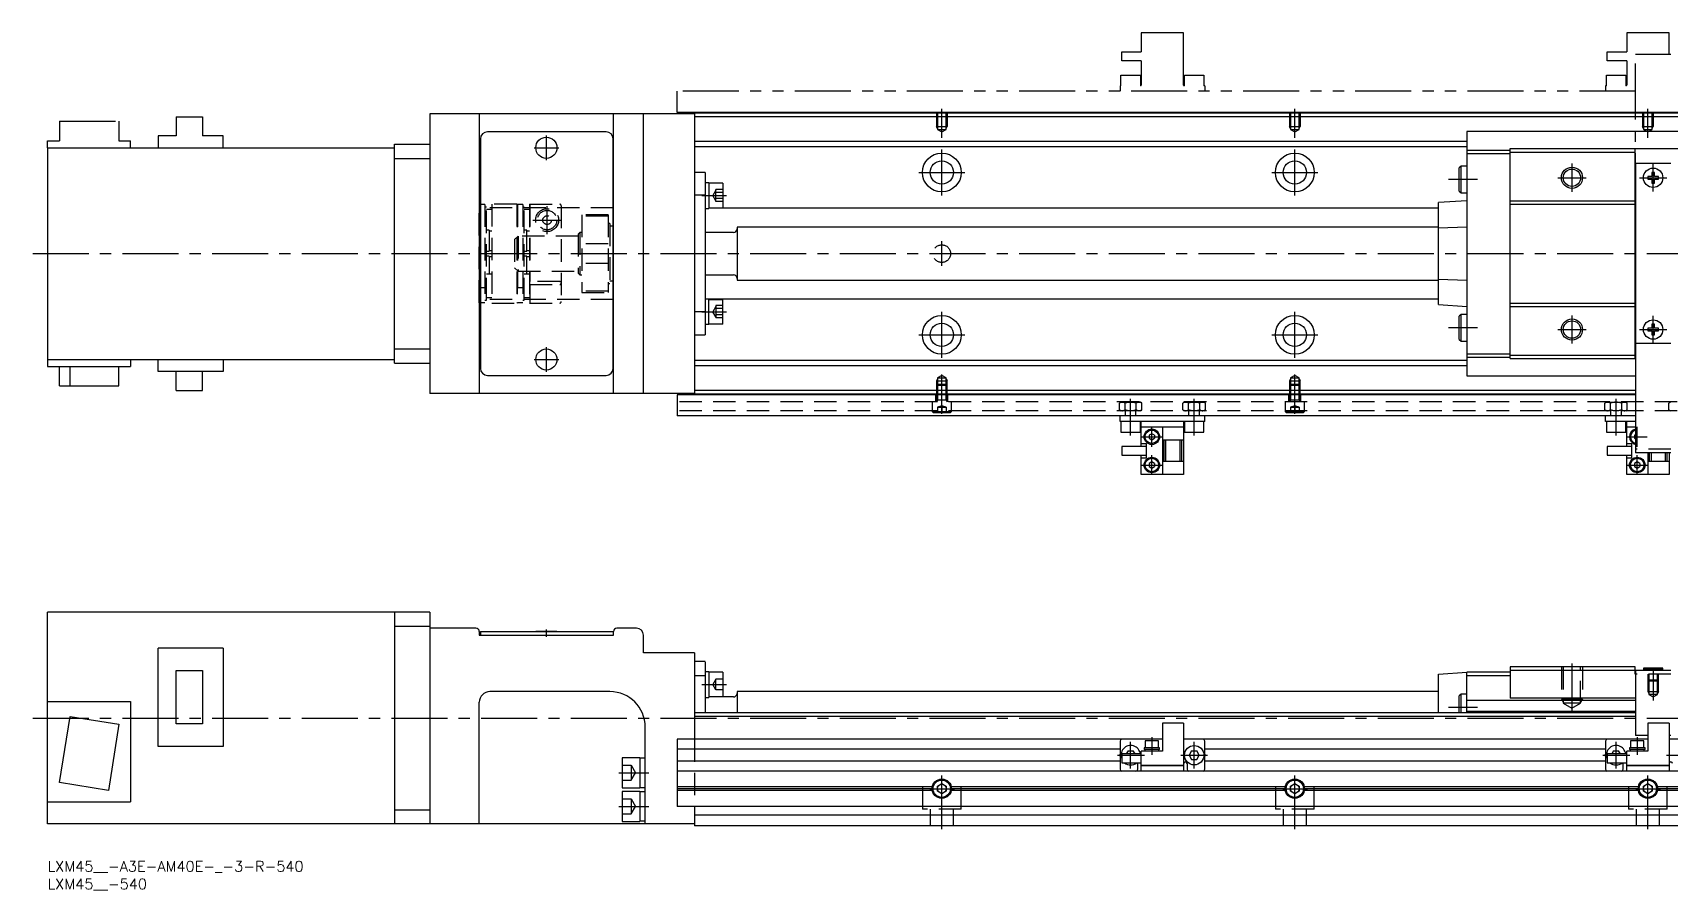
# Model space of a CAD drawing. Extents: x -4 to 849, y -8 to 243.
# Drawn here: x -4.2 to 459.4, y -8.3 to 234.7 of the extents above; entities that cross this region are included whole.
import ezdxf

# ---------------------------------------------------------------- set-up
doc = ezdxf.new("R2010")
doc.units = 0
doc.header["$LTSCALE"] = 0.5
for name, pattern in [('CENTER', [50.8, 31.75, -6.35, 6.35, -6.35]), ('DASHED', [19.05, 12.7, -6.35]), ('PHANTOM', [63.5, 31.75, -6.35, 6.35, -6.35, 6.35, -6.35])]:
    doc.linetypes.add(name, pattern=pattern)
for name, color, linetype in [('MSM_CENTER', 1, 'CENTER'), ('MSM_CONTINUOUS', 7, 'CONTINUOUS'), ('MSM_DASHED', 4, 'DASHED'), ('MSM_IMAGINARY', 6, 'PHANTOM'), ('MSM_NARROW', 5, 'CONTINUOUS'), ('MSM_PART_NUMBER', 7, 'CONTINUOUS')]:
    doc.layers.add(name, color=color, linetype=linetype)
doc.styles.get("Standard").update_dxf_attribs({"font": 'txt.shx', "height": 3, "bigfont": 'bigfont.shx'})

# ---------------------------------------------------------------- blocks, each defined once
blk = doc.blocks.new('*U8')
at = {"layer": 'MSM_PART_NUMBER'}
blk.add_text('LXM45__-A3E-AM40E-_-3-R-540', height=3, dxfattribs=at).set_placement((0, -3))
blk = doc.blocks.new('*U9')
at = {"layer": 'MSM_PART_NUMBER'}
blk.add_text('LXM45__-540', height=3, dxfattribs=at).set_placement((0, -8))

msp = doc.modelspace()

# ---------------------------------------------------------------- linework, layer by layer
at = {"layer": 'MSM_CENTER'}
for p, q in [((253.3, 204.91), (253.3, 213.12)), ((353.3, 204.91), (353.3, 213.12)), ((453.3, 204.91), (453.3, 213.12)), ((141.3, 198.62), (141.3, 205.62)), ((137.8, 202.12), (144.8, 202.12)), ((253.3, 188.62), (253.3, 201.62)), ((353.3, 188.62), (353.3, 201.62)), ((246.8, 195.12), (259.8, 195.12)), ((346.8, 195.12), (359.8, 195.12)), ((431.8, 197.62), (431.8, 189.62)), ((454.8, 189.74), (454.8, 197.51)), ((405, 193.12), (396.8, 193.12)), ((427.8, 193.62), (435.8, 193.62)), ((450.91, 193.62), (458.69, 193.62)), ((141.5, 177.62), (141.5, 185.62)), ((185.3, 188.58), (192.3, 188.58)), ((137.5, 181.62), (145.5, 181.62)), ((-4.2, 172.12), (737.3, 172.12)), ((253.3, 168.62), (253.3, 175.62)), ((185.3, 155.67), (192.3, 155.67)), ((253.3, 142.62), (253.3, 155.62)), ((353.3, 142.62), (353.3, 155.62)), ((431.8, 154.62), (431.8, 146.62)), ((454.8, 146.74), (454.8, 154.51)), ((246.8, 149.12), (259.8, 149.12)), ((346.8, 149.12), (359.8, 149.12)), ((405, 151.12), (396.8, 151.12)), ((427.8, 150.62), (435.8, 150.62)), ((450.91, 150.62), (458.69, 150.62)), ((141.3, 138.62), (141.3, 145.62)), ((137.8, 142.12), (144.8, 142.12)), ((253.3, 126.72), (253.3, 137.91)), ((353.3, 126.72), (353.3, 137.91)), ((306.8, 120.62), (306.8, 131.02)), ((324.8, 120.62), (324.8, 131.02)), ((444.3, 120.62), (444.3, 131.02)), ((312.8, 117.41), (312.8, 123.03)), ((450.3, 117.41), (450.3, 123.03)), ((309.99, 120.22), (315.61, 120.22)), ((447.49, 120.22), (453.11, 120.22)), ((309.99, 112.22), (315.61, 112.22)), ((312.8, 109.41), (312.8, 115.03)), ((447.49, 112.22), (453.11, 112.22)), ((450.3, 109.41), (450.3, 115.03)), ((141.3, 63.5), (141.3, 65.6)), ((431.8, 56), (431.8, 42.3)), ((454.8, 54), (454.8, 45.5)), ((185.3, 50), (192.3, 50)), ((405, 43.5), (396.8, 43.5)), ((-4.2, 40.5), (738.6, 40.5)), ((306.8, 26.25), (306.8, 33.75)), ((312.8, 35.1), (312.8, 30.1)), ((324.8, 26.25), (324.8, 33.75)), ((444.3, 26.25), (444.3, 33.75)), ((450.3, 35.1), (450.3, 30.1)), ((303.05, 30), (310.69, 30)), ((321.05, 30), (328.55, 30)), ((440.55, 30), (448.19, 30)), ((458.55, 30), (466.05, 30)), ((161.8, 25), (170.3, 25)), ((253.3, 9), (253.3, 24.25)), ((353.3, 9), (353.3, 24.25)), ((453.3, 9), (453.3, 24.25)), ((249.92, 20.5), (256.93, 20.5)), ((349.92, 20.5), (356.93, 20.5)), ((449.92, 20.5), (456.93, 20.5)), ((161.8, 15.5), (170.3, 15.5))]:
    msp.add_line(p, q, dxfattribs=at)
at = {"layer": 'MSM_CONTINUOUS'}
for p, q in [((108.3, 211.72), (108.3, 132.52)), ((183.3, 211.72), (108.3, 211.72)), ((122.3, 211.72), (122.3, 132.52)), ((160.3, 132.52), (160.3, 211.72)), ((168.8, 132.52), (168.8, 211.72)), ((723.3, 212.12), (183.3, 212.12)), ((183.3, 212.12), (183.3, 132.12)), ((723.3, 211.92), (183.3, 211.92)), ((723.3, 210.92), (183.3, 210.92)), ((122.6, 204.62), (122.6, 139.62)), ((158.2, 206.62), (124.6, 206.62)), ((160.2, 139.62), (160.2, 204.62)), ((507.6, 206.72), (402, 206.72)), ((402, 206.72), (402, 137.52)), ((0, 202.12), (0, 140.12)), ((0, 202.12), (98.3, 202.12)), ((98.3, 203.12), (108.3, 203.12)), ((98.3, 141.12), (98.3, 203.12)), ((122.6, 202.22), (122.3, 202.22)), ((160.3, 202.22), (160.2, 202.22)), ((402, 203.87), (183.3, 203.87)), ((402, 202.37), (183.3, 202.37)), ((402, 201.47), (414.3, 201.47)), ((402, 200.47), (414.3, 200.47)), ((414.3, 201.88), (495.3, 201.88)), ((414.3, 142.38), (414.3, 201.88)), ((414.3, 200.88), (449.7, 200.88)), ((449.7, 142.38), (449.7, 201.88)), ((98.3, 199.12), (108.3, 199.12)), ((122.6, 197.72), (122.3, 197.72)), ((160.3, 197.72), (160.2, 197.72)), ((186.3, 195.12), (183.3, 195.12)), ((186.3, 195.12), (186.3, 149.12)), ((400.4, 196.92), (399.9, 196.42)), ((399.9, 189.82), (399.9, 196.42)), ((400.4, 189.32), (400.4, 196.92)), ((402, 196.92), (400.4, 196.92)), ((449.8, 197.62), (449.8, 115.72)), ((459.8, 197.62), (449.8, 197.62)), ((454.43, 195.13), (454.43, 193.99)), ((455.17, 193.99), (455.17, 195.13)), ((187.3, 192.23), (186.3, 192.23)), ((187.3, 192.23), (187.3, 184.93)), ((191.3, 192.08), (187.3, 192.08)), ((191.3, 192.08), (191.3, 185.08)), ((454.43, 193.99), (453.29, 193.99)), ((453.29, 193.25), (454.43, 193.25)), ((454.43, 193.25), (454.43, 192.12)), ((456.31, 193.99), (455.17, 193.99)), ((455.17, 193.25), (456.31, 193.25)), ((455.17, 192.12), (455.17, 193.25)), ((186.3, 188.65), (183.3, 188.65)), ((402, 187.12), (394, 186.57)), ((394, 157.68), (394, 186.57)), ((399.9, 189.82), (400.4, 189.32)), ((400.4, 189.32), (402, 189.32)), ((414.3, 187.13), (449.7, 187.13)), ((414.3, 186.13), (449.7, 186.13)), ((122.6, 185.12), (122.3, 185.12)), ((122.6, 185.12), (122.3, 185.12)), ((160.3, 185.12), (160.2, 185.12)), ((186.3, 184.93), (187.3, 184.93)), ((394, 185.05), (187.28, 185.05)), ((187.3, 185.08), (191.3, 185.08)), ((160.3, 179.87), (160.2, 179.87)), ((194.3, 178.12), (186.3, 178.12)), ((195.3, 179.62), (195.3, 164.62)), ((394, 179.62), (195.3, 179.62)), ((402, 179.61), (394, 179.36)), ((160.2, 164.37), (160.3, 164.37)), ((186.3, 166.12), (194.3, 166.12)), ((195.3, 164.62), (394, 164.62)), ((394, 164.89), (402, 164.64)), ((122.6, 159.12), (122.3, 159.12)), ((122.6, 159.12), (122.3, 159.12)), ((160.3, 159.12), (160.2, 159.12)), ((186.3, 159.32), (187.3, 159.32)), ((394, 159.2), (187.28, 159.2)), ((187.3, 152.02), (187.3, 159.32)), ((187.3, 159.17), (191.3, 159.17)), ((191.3, 152.17), (191.3, 159.17)), ((394, 157.68), (402, 157.12)), ((414.3, 158.13), (449.7, 158.13)), ((186.3, 155.6), (183.3, 155.6)), ((400.4, 154.92), (399.9, 154.42)), ((399.9, 147.82), (399.9, 154.42)), ((400.4, 147.32), (400.4, 154.92)), ((402, 154.92), (400.4, 154.92)), ((414.3, 157.13), (449.7, 157.13)), ((183.3, 149.12), (186.3, 149.12)), ((187.3, 152.02), (186.3, 152.02)), ((191.3, 152.17), (187.3, 152.17)), ((454.43, 150.99), (453.29, 150.99)), ((453.29, 150.25), (454.43, 150.25)), ((454.43, 152.13), (454.43, 150.99)), ((454.43, 150.25), (454.43, 149.12)), ((455.17, 150.99), (455.17, 152.13)), ((456.31, 150.99), (455.17, 150.99)), ((455.17, 149.12), (455.17, 150.25)), ((455.17, 150.25), (456.31, 150.25)), ((98.3, 145.12), (108.3, 145.12)), ((122.6, 146.52), (122.3, 146.52)), ((160.3, 146.52), (160.2, 146.52)), ((399.9, 147.82), (400.4, 147.32)), ((400.4, 147.32), (402, 147.32)), ((402, 143.77), (414.3, 143.77)), ((0, 142.12), (98.3, 142.12)), ((0, 140.12), (23.5, 140.12)), ((3.4, 134.62), (3.4, 140.12)), ((6.37, 134.62), (6.37, 140.12)), ((20.2, 134.62), (20.2, 140.12)), ((23.5, 142.12), (23.5, 140.12)), ((31.35, 138.72), (31.35, 142.12)), ((49.7, 142.12), (49.7, 138.72)), ((98.3, 141.12), (108.3, 141.12)), ((122.3, 142.02), (122.6, 142.02)), ((160.2, 142.02), (160.3, 142.02)), ((402, 141.87), (183.3, 141.87)), ((402, 140.37), (183.3, 140.37)), ((402, 142.77), (414.3, 142.77)), ((414.3, 143.38), (449.7, 143.38)), ((414.3, 142.38), (449.8, 142.38)), ((3.4, 134.62), (20.2, 134.62)), ((49.7, 138.72), (31.35, 138.72)), ((36.47, 133.32), (36.47, 138.72)), ((43.93, 133.32), (43.93, 138.72)), ((124.6, 137.62), (158.2, 137.62)), ((402, 137.52), (449.8, 137.52)), ((36.47, 133.32), (43.93, 133.32)), ((183.3, 132.52), (108.3, 132.52)), ((178.3, 132.12), (178.3, 126.12)), ((449.8, 132.12), (178.3, 132.12)), ((449.8, 133.32), (183.3, 133.32)), ((449.8, 132.32), (183.3, 132.32)), ((449.8, 126.12), (178.3, 126.12)), ((303.8, 124.52), (303.8, 126.12)), ((327.8, 124.52), (327.8, 126.12)), ((441.3, 124.52), (441.3, 126.12)), ((327.8, 124.52), (303.8, 124.52)), ((304.05, 124.52), (304.05, 121.52)), ((304.05, 121.52), (309.55, 121.52)), ((309.55, 121.52), (309.55, 124.52)), ((309.8, 117.47), (309.8, 124.39)), ((321.8, 122.92), (309.8, 122.92)), ((312.8, 121.09), (312.05, 120.66)), ((312.05, 120.66), (312.05, 119.79)), ((313.55, 120.66), (312.8, 121.09)), ((313.55, 120.66), (313.55, 119.79)), ((315.8, 122.92), (315.8, 109.52)), ((321.8, 124.39), (321.8, 109.52)), ((322.05, 124.52), (322.05, 121.52)), ((322.05, 121.52), (327.55, 121.52)), ((327.55, 121.52), (327.55, 124.52)), ((449.8, 124.52), (441.3, 124.52)), ((441.55, 124.52), (441.55, 121.52)), ((441.55, 121.52), (447.05, 121.52)), ((447.05, 121.52), (447.05, 124.52)), ((447.3, 117.47), (447.3, 124.39)), ((449.8, 122.92), (447.3, 122.92)), ((449.8, 120.8), (449.55, 120.66)), ((449.55, 120.66), (449.55, 119.79)), ((304.3, 117.47), (304.3, 114.97)), ((311.3, 117.47), (304.3, 117.47)), ((311.3, 118.22), (309.8, 118.22)), ((311.3, 114.22), (311.3, 118.22)), ((312.05, 119.79), (312.8, 119.36)), ((312.8, 119.36), (313.55, 119.79)), ((321.8, 119.22), (315.8, 119.22)), ((316.3, 113.22), (316.3, 119.22)), ((316.8, 113.22), (316.8, 119.22)), ((320.8, 113.22), (320.8, 119.22)), ((321.3, 113.22), (321.3, 119.22)), ((441.8, 117.47), (441.8, 114.97)), ((448.8, 117.47), (441.8, 117.47)), ((448.8, 118.22), (447.3, 118.22)), ((448.8, 114.22), (448.8, 118.22)), ((449.55, 119.79), (449.8, 119.65)), ((304.3, 114.97), (311.3, 114.97)), ((309.8, 109.52), (309.8, 114.97)), ((309.8, 114.22), (311.3, 114.22)), ((312.8, 113.09), (312.05, 112.66)), ((312.05, 112.66), (312.05, 111.79)), ((312.05, 111.79), (312.8, 111.36)), ((313.55, 112.66), (312.8, 113.09)), ((312.8, 111.36), (313.55, 111.79)), ((313.55, 112.66), (313.55, 111.79)), ((321.8, 113.22), (315.8, 113.22)), ((441.8, 114.97), (448.8, 114.97)), ((447.3, 109.52), (447.3, 114.97)), ((447.3, 114.22), (448.8, 114.22)), ((450.3, 113.09), (449.55, 112.66)), ((449.55, 112.66), (449.55, 111.79)), ((449.55, 111.79), (450.3, 111.36)), ((459.8, 115.72), (449.8, 115.72)), ((451.05, 112.66), (450.3, 113.09)), ((450.3, 111.36), (451.05, 111.79)), ((451.05, 112.66), (451.05, 111.79)), ((453.3, 115.72), (453.3, 109.52)), ((459.3, 113.22), (453.3, 113.22)), ((453.8, 113.22), (453.8, 115.72)), ((454.3, 113.22), (454.3, 115.72)), ((458.3, 113.22), (458.3, 115.72)), ((458.8, 113.22), (458.8, 115.72)), ((459.3, 115.72), (459.3, 109.52)), ((321.8, 109.52), (309.8, 109.52)), ((459.3, 109.52), (447.3, 109.52)), ((0, 10.5), (0, 70.5)), ((108.3, 70.5), (0, 70.5)), ((98.3, 70.5), (98.3, 10.5)), ((108.3, 70.5), (108.3, 10.5)), ((108.3, 66.5), (98.3, 66.5)), ((121.3, 66), (108.3, 66)), ((122.3, 65), (122.3, 64)), ((122.6, 65), (122.6, 64)), ((122.6, 65), (160.2, 65)), ((138.3, 65.1), (144.3, 65.1)), ((138.3, 65.1), (138.3, 65)), ((144.3, 65), (144.3, 65.1)), ((160.2, 65), (160.2, 64)), ((160.3, 64), (160.3, 65)), ((166.8, 66), (161.3, 66)), ((31.35, 32.5), (31.35, 60.3)), ((49.7, 60.3), (31.35, 60.3)), ((49.7, 60.3), (49.7, 32.5)), ((122.3, 64), (160.3, 64)), ((168.8, 59), (168.8, 64)), ((183.3, 59), (168.8, 59)), ((183.3, 59), (183.3, 34.5)), ((186.3, 56.5), (183.3, 56.5)), ((186.3, 56.47), (186.3, 42)), ((36.47, 38.85), (36.47, 53.95)), ((36.47, 53.95), (43.93, 53.95)), ((43.93, 53.95), (43.93, 38.85)), ((186.3, 52.5), (183.3, 52.5)), ((187.3, 53.65), (186.3, 53.65)), ((187.3, 53.62), (187.3, 46.35)), ((191.3, 53.5), (187.3, 53.5)), ((191.3, 53.5), (191.3, 46.5)), ((394, 53), (402, 53.5)), ((394, 42), (394, 53)), ((414.3, 53.5), (402, 53.5)), ((402, 42), (402, 53.5)), ((414.3, 52.5), (402, 52.5)), ((449.7, 55), (414.3, 55)), ((414.3, 55), (414.3, 46.15)), ((449.7, 54), (414.3, 54)), ((449.7, 53), (449.7, 55)), ((449.7, 53), (449.8, 53)), ((459.8, 54), (449.8, 54)), ((449.8, 54), (449.8, 35.6)), ((457.55, 54.65), (452.05, 54.65)), ((452.05, 54.65), (452.05, 54.25)), ((457.55, 54.25), (452.05, 54.25)), ((452.05, 54.25), (452.3, 54)), ((457.3, 54), (457.55, 54.25)), ((457.55, 54.25), (457.55, 54.65)), ((159.3, 48), (125.3, 48)), ((194.3, 46.5), (187.3, 46.5)), ((195.3, 48), (195.3, 42)), ((394, 48), (195.3, 48)), ((400.4, 47.3), (399.9, 46.8)), ((399.9, 42), (399.9, 46.8)), ((402, 47.3), (400.4, 47.3)), ((400.4, 42), (400.4, 47.3)), ((0, 45.2), (23.5, 45.2)), ((23.5, 45.2), (23.5, 16.8)), ((122.3, 10.5), (122.3, 45)), ((449.8, 42), (183.3, 42)), ((186.3, 46.35), (187.3, 46.35)), ((449.8, 45.5), (402, 45.5)), ((449.8, 42.4), (402, 42.4)), ((449.8, 46.15), (414.3, 46.15)), ((3.4, 22.21), (6.37, 40.98)), ((6.37, 40.98), (20.2, 38.79)), ((20.2, 38.79), (17.23, 20.02)), ((43.93, 38.85), (36.47, 38.85)), ((169.3, 10.5), (169.3, 38)), ((449.8, 41), (183.3, 41)), ((321.8, 39.1), (315.8, 39.1)), ((315.8, 39.1), (315.8, 31.1)), ((321.8, 39.1), (321.8, 25.5)), ((459.3, 39.1), (453.3, 39.1)), ((453.3, 39.1), (453.3, 31.1)), ((459.3, 39.1), (459.3, 25.5)), ((49.7, 32.5), (31.35, 32.5)), ((178.3, 34.5), (178.3, 15.5)), ((315.8, 34.5), (178.3, 34.5)), ((303.8, 34), (303.8, 26)), ((310.9, 34.1), (310.9, 32.1)), ((314.7, 34.1), (310.9, 34.1)), ((314.7, 32.1), (314.7, 34.1)), ((453.3, 34.5), (321.8, 34.5)), ((327.8, 26), (327.8, 34)), ((441.3, 34), (441.3, 26)), ((448.4, 34.1), (448.4, 32.1)), ((452.2, 34.1), (448.4, 34.1)), ((453.3, 35.6), (449.8, 35.6)), ((452.2, 32.1), (452.2, 34.1)), ((459.8, 35.6), (459.3, 35.6)), ((590.8, 34.5), (459.3, 34.5)), ((167.8, 29.25), (162.8, 29.25)), ((162.8, 29.25), (162.8, 20.75)), ((167.8, 29.25), (167.8, 20.75)), ((169.3, 29.15), (167.8, 29.15)), ((303.8, 31.7), (178.3, 31.7)), ((303.8, 28.3), (178.3, 28.3)), ((303.8, 30.3), (303.62, 30)), ((303.62, 30), (303.8, 29.7)), ((309.8, 30.35), (304.3, 30.35)), ((304.3, 30.35), (304.3, 27.85)), ((304.3, 27.85), (309.8, 27.85)), ((306.08, 31.25), (305.56, 30.35)), ((306.08, 31.25), (307.52, 31.25)), ((308.04, 30.35), (307.52, 31.25)), ((315.8, 31.1), (309.8, 31.1)), ((309.8, 25.5), (309.8, 31.1)), ((310.6, 32.1), (310.6, 31.6)), ((315, 32.1), (310.6, 32.1)), ((315, 31.6), (310.6, 31.6)), ((310.8, 31.6), (310.8, 31.1)), ((314.8, 31.1), (314.8, 31.6)), ((315, 31.6), (315, 32.1)), ((324.08, 31.25), (323.36, 30)), ((323.36, 30), (324.08, 28.75)), ((324.08, 31.25), (325.52, 31.25)), ((324.08, 28.75), (325.52, 28.75)), ((326.24, 30), (325.52, 31.25)), ((325.52, 28.75), (326.24, 30)), ((441.3, 31.7), (327.8, 31.7)), ((327.98, 30), (327.8, 30.3)), ((327.8, 29.7), (327.98, 30)), ((441.3, 28.3), (327.8, 28.3)), ((441.3, 30.3), (441.12, 30)), ((441.12, 30), (441.3, 29.7)), ((447.3, 30.35), (441.8, 30.35)), ((441.8, 30.35), (441.8, 27.85)), ((441.8, 27.85), (447.3, 27.85)), ((443.58, 31.25), (443.06, 30.35)), ((443.58, 31.25), (445.02, 31.25)), ((445.54, 30.35), (445.02, 31.25)), ((453.3, 31.1), (447.3, 31.1)), ((447.3, 25.5), (447.3, 31.1)), ((448.1, 32.1), (448.1, 31.6)), ((452.5, 32.1), (448.1, 32.1)), ((452.5, 31.6), (448.1, 31.6)), ((448.3, 31.6), (448.3, 31.1)), ((452.3, 31.1), (452.3, 31.6)), ((452.5, 31.6), (452.5, 32.1)), ((728.3, 25.5), (178.3, 25.5)), ((308.8, 26), (308.8, 27.6)), ((309.8, 27.15), (321.8, 27.15)), ((309.8, 27.1), (321.8, 27.1)), ((309.85, 27.15), (309.85, 27.1)), ((321.75, 27.15), (321.75, 27.1)), ((322.8, 27.6), (322.8, 26)), ((446.3, 26), (446.3, 27.6)), ((447.3, 27.15), (459.3, 27.15)), ((447.3, 27.1), (459.3, 27.1)), ((447.35, 27.15), (447.35, 27.1)), ((459.25, 27.15), (459.25, 27.1)), ((17.23, 20.02), (3.4, 22.21)), ((162.8, 20.75), (167.8, 20.75)), ((167.8, 19.75), (162.8, 19.75)), ((162.8, 19.75), (162.8, 11.25)), ((167.8, 20.85), (169.3, 20.85)), ((167.8, 19.75), (167.8, 11.25)), ((169.3, 19.65), (167.8, 19.65)), ((250.6, 21), (178.3, 21)), ((250.42, 20.5), (178.3, 20.5)), ((250.6, 20), (178.3, 20)), ((252.05, 21.22), (253.3, 21.94)), ((252.05, 19.78), (252.05, 21.22)), ((253.3, 19.06), (252.05, 19.78)), ((253.3, 21.94), (254.55, 21.22)), ((254.55, 19.78), (253.3, 19.06)), ((254.55, 21.22), (254.55, 19.78)), ((350.6, 21), (256, 21)), ((350.6, 20), (256, 20)), ((350.42, 20.5), (256.18, 20.5)), ((352.05, 21.22), (353.3, 21.94)), ((352.05, 19.78), (352.05, 21.22)), ((353.3, 19.06), (352.05, 19.78)), ((353.3, 21.94), (354.55, 21.22)), ((354.55, 19.78), (353.3, 19.06)), ((354.55, 21.22), (354.55, 19.78)), ((450.6, 21), (356, 21)), ((450.6, 20), (356, 20)), ((450.42, 20.5), (356.18, 20.5)), ((452.05, 21.22), (453.3, 21.94)), ((452.05, 19.78), (452.05, 21.22)), ((453.3, 19.06), (452.05, 19.78)), ((453.3, 21.94), (454.55, 21.22)), ((454.55, 19.78), (453.3, 19.06)), ((454.55, 21.22), (454.55, 19.78)), ((550.6, 21), (456, 21)), ((550.6, 20), (456, 20)), ((550.42, 20.5), (456.18, 20.5)), ((0, 16.8), (23.5, 16.8)), ((98.3, 14.5), (108.3, 14.5)), ((728.3, 15.5), (178.3, 15.5)), ((183.3, 15.5), (183.3, 10)), ((183.3, 10.5), (0, 10.5)), ((162.8, 11.25), (167.8, 11.25)), ((167.8, 11.35), (169.3, 11.35)), ((723.3, 13), (183.3, 13)), ((723.3, 10), (183.3, 10))]:
    msp.add_line(p, q, dxfattribs=at)
for centre, radius in [((141.3, 202.12), 3), ((253.3, 195.12), 5.5), ((353.3, 195.12), 5.5), ((253.3, 195.12), 3.3), ((353.3, 195.12), 3.3), ((431.8, 193.62), 2.46), ((454.8, 193.62), 2.75), ((253.3, 149.12), 5.5), ((353.3, 149.12), 5.5), ((431.8, 150.62), 2.46), ((454.8, 150.62), 2.75), ((253.3, 149.12), 3.3), ((353.3, 149.12), 3.3), ((141.3, 142.12), 3), ((312.8, 120.22), 2.2), ((312.8, 120.22), 1.9), ((312.8, 112.22), 2.2), ((312.8, 112.22), 1.9), ((450.3, 112.22), 2.2), ((450.3, 112.22), 1.9), ((324.8, 30), 2.75), ((253.3, 20.5), 2.75), ((353.3, 20.5), 2.75), ((453.3, 20.5), 2.75), ((253.3, 20.5), 2.45), ((253.3, 20.5), 1.25), ((353.3, 20.5), 2.45), ((353.3, 20.5), 1.25), ((453.3, 20.5), 2.45), ((453.3, 20.5), 1.25)]:
    msp.add_circle(centre, radius, dxfattribs=at)
for centre, radius, start, end in [((124.6, 204.62), 2, 90, 180), ((158.2, 204.62), 2, 0, 90), ((454.8, 193.62), 1.55, 76.1896, 103.8104), ((454.8, 193.62), 1.55, 166.1896, 193.8104), ((454.8, 193.62), 1.55, 256.1896, 283.8104), ((454.8, 193.62), 1.55, 346.1896, 13.8104), ((194.3, 179.12), 1, 270, 0), ((194.3, 165.12), 1, 0, 90), ((454.8, 150.62), 1.55, 166.1896, 193.8104), ((454.8, 150.62), 1.55, 76.1896, 103.8104), ((454.8, 150.62), 1.55, 256.1896, 283.8104), ((454.8, 150.62), 1.55, 346.1896, 13.8104), ((124.6, 139.62), 2, 180, 270), ((158.2, 139.62), 2, 270, 0), ((309.55, 123.99), 0.531, 67.7887, 89.707), ((309.7, 124.4), 0.0991, 355.8281, 61.8151), ((321.9, 124.4), 0.0991, 118.1849, 184.1719), ((322.04, 124.05), 0.475, 88.452, 112.8578), ((447.05, 123.99), 0.531, 67.7887, 89.707), ((447.2, 124.4), 0.0991, 355.8281, 61.8151), ((450.3, 120.22), 2.2, 103.1366, 256.8634), ((450.3, 120.22), 1.9, 105.2575, 254.7425), ((121.3, 65), 1, 0, 90), ((161.3, 65), 1, 90, 180), ((166.8, 64), 2, 0, 90), ((125.3, 45), 3, 90, 180), ((159.3, 38), 10, 0, 90), ((194.3, 47.5), 1, 270, 0), ((304.3, 34), 0.5, 90, 180), ((306.8, 30), 2.75, 7.312, 204.62), ((327.3, 34), 0.5, 0, 90), ((441.8, 34), 0.5, 90, 180), ((444.3, 30), 2.75, 7.312, 204.62), ((306.8, 30), 2.75, 231.4273, 308.5727), ((309.3, 27.6), 0.5, 150, 180), ((309.28, 27.59), 0.517, 4.3661, 29.8325), ((322.3, 27.6), 0.5, 0, 180), ((444.3, 30), 2.75, 231.4273, 308.5727), ((446.8, 27.6), 0.5, 150, 180), ((446.78, 27.59), 0.517, 4.3661, 29.8325), ((459.8, 27.6), 0.5, 0, 180), ((304.3, 26), 0.5, 180, 270), ((308.3, 26), 0.5, 270, 0), ((323.3, 26), 0.5, 180, 270), ((327.3, 26), 0.5, 270, 0), ((441.8, 26), 0.5, 180, 270), ((445.8, 26), 0.5, 270, 0)]:
    msp.add_arc(centre, radius, start, end, dxfattribs=at)
at = {"layer": 'MSM_DASHED'}
for p, q in [((251.8, 212.12), (251.8, 208.12)), ((252.07, 212.12), (252.07, 207.32)), ((254.53, 207.32), (254.53, 212.12)), ((254.8, 212.12), (254.8, 208.12)), ((351.8, 212.12), (351.8, 208.12)), ((352.07, 212.12), (352.07, 207.32)), ((354.53, 207.32), (354.53, 212.12)), ((354.8, 212.12), (354.8, 208.12)), ((451.8, 212.12), (451.8, 208.12)), ((452.07, 212.12), (452.07, 207.32)), ((454.53, 207.32), (454.53, 212.12)), ((454.8, 212.12), (454.8, 208.12)), ((251.8, 208.12), (254.8, 208.12)), ((252.07, 207.66), (251.8, 208.12)), ((252.07, 207.32), (253.3, 206.61)), ((252.07, 207.32), (254.53, 207.32)), ((253.3, 206.61), (254.53, 207.32)), ((254.53, 207.66), (254.8, 208.12)), ((351.8, 208.12), (354.8, 208.12)), ((352.07, 207.66), (351.8, 208.12)), ((352.07, 207.32), (353.3, 206.61)), ((352.07, 207.32), (354.53, 207.32)), ((353.3, 206.61), (354.53, 207.32)), ((354.53, 207.66), (354.8, 208.12)), ((451.8, 208.12), (454.8, 208.12)), ((452.07, 207.66), (451.8, 208.12)), ((452.07, 207.32), (453.3, 206.61)), ((452.07, 207.32), (454.53, 207.32)), ((453.3, 206.61), (454.53, 207.32)), ((454.53, 207.66), (454.8, 208.12)), ((189.3, 190.08), (188.43, 188.58)), ((189.3, 186.85), (189.3, 190.31)), ((191.3, 190.31), (189.3, 190.31)), ((122.4, 186.09), (122.3, 185.99)), ((122.3, 158.22), (122.3, 186.02)), ((123.9, 186.09), (122.4, 186.09)), ((122.4, 186.09), (122.4, 162.55)), ((123.9, 186.09), (123.9, 158.16)), ((132.9, 186.12), (125.8, 186.12)), ((125.8, 186.12), (125.8, 158.12)), ((133, 186.02), (132.9, 186.12)), ((132.9, 186.12), (132.9, 158.12)), ((133.1, 186.09), (133, 185.99)), ((133, 186.02), (133, 158.22)), ((134.6, 186.09), (133.1, 186.09)), ((133.1, 186.09), (133.1, 162.55)), ((134.6, 186.09), (134.6, 158.16)), ((136.5, 186.02), (136.6, 186.12)), ((136.5, 186.02), (136.5, 158.22)), ((136.6, 186.12), (145.1, 186.12)), ((136.6, 186.12), (136.6, 164.19)), ((145.5, 185.71), (145.5, 158.52)), ((189.3, 187.08), (188.43, 188.58)), ((191.3, 189.45), (189.3, 189.45)), ((191.3, 187.71), (189.3, 187.71)), ((191.3, 186.85), (189.3, 186.85)), ((160.2, 185.12), (122.6, 185.12)), ((124.3, 185.32), (123.9, 185.32)), ((124.3, 158.92), (124.3, 185.32)), ((125.8, 184.6), (124.3, 184.6)), ((135, 185.32), (134.6, 185.32)), ((135, 158.92), (135, 185.32)), ((136.5, 184.6), (135, 184.6)), ((151.3, 183.12), (151.3, 161.12)), ((158.8, 183.12), (151.3, 183.12)), ((158.8, 182.76), (151.3, 182.76)), ((158.8, 183.12), (158.8, 161.12)), ((125.05, 178.73), (124.3, 178.73)), ((125.05, 178.73), (125.05, 172.83)), ((125.8, 178.53), (125.05, 178.53)), ((133.3, 177.12), (132.3, 176.12)), ((150.3, 177.12), (133.3, 177.12)), ((133.3, 177.12), (133.3, 167.12)), ((135.75, 178.73), (135, 178.73)), ((135.75, 172.83), (135.75, 178.73)), ((136.5, 178.53), (135.75, 178.53)), ((150.8, 178.12), (150.3, 177.62)), ((150.3, 177.62), (150.3, 166.62)), ((150.8, 178.12), (150.8, 166.12)), ((151.3, 178.12), (150.8, 178.12)), ((159.3, 180.62), (158.8, 180.62)), ((159.3, 180.62), (159.3, 163.62)), ((160.2, 179.87), (159.3, 179.87)), ((124.3, 172.83), (125.05, 172.83)), ((125.05, 173.03), (125.8, 173.03)), ((132.3, 176.12), (132.3, 168.12)), ((135, 172.83), (135.75, 172.83)), ((135.75, 173.03), (136.5, 173.03)), ((158.8, 174.92), (151.3, 174.92)), ((125.05, 171.42), (124.3, 171.42)), ((125.05, 171.42), (125.05, 166.35)), ((125.8, 171.22), (125.05, 171.22)), ((132.3, 168.12), (133.3, 167.12)), ((133.3, 167.12), (150.3, 167.12)), ((135.75, 171.42), (135, 171.42)), ((135.75, 166.35), (135.75, 171.42)), ((136.5, 171.22), (135.75, 171.22)), ((158.8, 169.33), (151.3, 169.33)), ((122.3, 162.65), (122.4, 162.55)), ((122.4, 162.55), (123.9, 162.55)), ((125.8, 166.35), (124.3, 166.35)), ((133, 162.65), (133.1, 162.55)), ((133.1, 162.55), (134.6, 162.55)), ((136.5, 166.35), (135, 166.35)), ((136.6, 164.19), (136.5, 164.25)), ((136.5, 163.45), (136.6, 163.39)), ((145.1, 164.19), (136.6, 164.19)), ((136.6, 163.39), (145.1, 163.39)), ((136.6, 163.39), (136.6, 158.12)), ((150.3, 166.62), (150.8, 166.12)), ((150.8, 166.12), (151.3, 166.12)), ((158.8, 163.62), (159.3, 163.62)), ((159.3, 164.37), (160.2, 164.37)), ((122.4, 158.16), (122.3, 158.26)), ((123.9, 158.16), (122.4, 158.16)), ((160.2, 159.12), (122.6, 159.12)), ((123.9, 158.92), (124.3, 158.92)), ((124.3, 159.65), (125.8, 159.65)), ((125.8, 158.12), (132.9, 158.12)), ((132.9, 158.12), (133, 158.22)), ((133.1, 158.16), (133, 158.26)), ((134.6, 158.16), (133.1, 158.16)), ((134.6, 158.92), (135, 158.92)), ((135, 159.65), (136.5, 159.65)), ((136.5, 158.22), (136.6, 158.12)), ((136.6, 158.12), (145.1, 158.12)), ((158.8, 161.49), (151.3, 161.49)), ((151.3, 161.12), (158.8, 161.12)), ((189.3, 157.17), (188.43, 155.67)), ((189.3, 154.17), (188.43, 155.67)), ((189.3, 157.4), (189.3, 153.94)), ((191.3, 157.4), (189.3, 157.4)), ((191.3, 156.54), (189.3, 156.54)), ((191.3, 154.8), (189.3, 154.8)), ((191.3, 153.94), (189.3, 153.94)), ((252.07, 136.59), (251.8, 136.12)), ((251.8, 136.12), (251.8, 130.12)), ((251.8, 136.12), (254.8, 136.12)), ((252.07, 135.12), (251.8, 134.85)), ((251.8, 134.85), (254.8, 134.85)), ((253.3, 137.63), (252.07, 136.92)), ((252.07, 136.92), (252.07, 130.59)), ((252.07, 136.92), (254.53, 136.92)), ((252.07, 135.12), (254.53, 135.12)), ((254.53, 136.92), (253.3, 137.63)), ((254.53, 130.59), (254.53, 136.92)), ((254.53, 136.59), (254.8, 136.12)), ((254.8, 134.85), (254.53, 135.12)), ((254.8, 130.12), (254.8, 136.12)), ((352.07, 136.59), (351.8, 136.12)), ((351.8, 136.12), (351.8, 130.12)), ((351.8, 136.12), (354.8, 136.12)), ((352.07, 135.12), (351.8, 134.85)), ((351.8, 134.85), (354.8, 134.85)), ((353.3, 137.63), (352.07, 136.92)), ((352.07, 136.92), (352.07, 130.59)), ((352.07, 136.92), (354.53, 136.92)), ((352.07, 135.12), (354.53, 135.12)), ((354.53, 136.92), (353.3, 137.63)), ((354.53, 130.59), (354.53, 136.92)), ((354.53, 136.59), (354.8, 136.12)), ((354.8, 134.85), (354.53, 135.12)), ((354.8, 130.12), (354.8, 136.12)), ((728.3, 130.12), (178.3, 130.12)), ((250.55, 130.12), (250.55, 127.42)), ((251.55, 132.12), (251.55, 130.12)), ((254.8, 130.59), (251.8, 130.59)), ((252.07, 130.59), (251.8, 130.12)), ((254.53, 130.59), (254.8, 130.12)), ((255.05, 130.12), (255.05, 132.12)), ((256.05, 127.42), (256.05, 130.12)), ((304.05, 130.02), (303.62, 129.78)), ((304.05, 130.02), (309.55, 130.02)), ((309.98, 129.78), (309.55, 130.02)), ((322.05, 130.02), (321.62, 129.78)), ((322.05, 130.02), (327.55, 130.02)), ((327.98, 129.78), (327.55, 130.02)), ((350.55, 130.12), (350.55, 127.42)), ((351.55, 132.12), (351.55, 130.12)), ((354.8, 130.59), (351.8, 130.59)), ((352.07, 130.59), (351.8, 130.12)), ((354.53, 130.59), (354.8, 130.12)), ((355.05, 130.12), (355.05, 132.12)), ((356.05, 127.42), (356.05, 130.12)), ((441.55, 130.02), (441.12, 129.78)), ((441.55, 130.02), (447.05, 130.02)), ((447.48, 129.78), (447.05, 130.02)), ((459.68, 130.02), (459.25, 129.78)), ((728.3, 127.62), (178.3, 127.62)), ((250.55, 127.42), (250.85, 127.12)), ((250.55, 127.42), (256.05, 127.42)), ((250.85, 127.12), (255.75, 127.12)), ((253.3, 128.96), (252.05, 128.62)), ((252.05, 128.62), (252.05, 127.12)), ((252.05, 128.62), (254.55, 128.62)), ((254.55, 128.62), (253.3, 128.96)), ((253.3, 128.62), (253.3, 127.12)), ((254.55, 128.62), (254.55, 127.12)), ((255.75, 127.12), (256.05, 127.42)), ((303.62, 127.87), (303.62, 129.78)), ((303.62, 127.87), (304.05, 127.62)), ((305.21, 127.87), (305.21, 129.78)), ((305.3, 126.12), (305.3, 127.62)), ((308.3, 126.12), (308.3, 127.62)), ((308.39, 127.87), (308.39, 129.78)), ((309.55, 127.62), (309.98, 127.87)), ((309.98, 127.87), (309.98, 129.78)), ((321.62, 127.87), (321.62, 129.78)), ((321.62, 127.87), (322.05, 127.62)), ((323.21, 127.87), (323.21, 129.78)), ((323.3, 126.12), (323.3, 127.62)), ((326.3, 126.12), (326.3, 127.62)), ((326.39, 127.87), (326.39, 129.78)), ((327.55, 127.62), (327.98, 127.87)), ((327.98, 127.87), (327.98, 129.78)), ((350.55, 127.42), (350.85, 127.12)), ((350.55, 127.42), (356.05, 127.42)), ((350.85, 127.12), (355.75, 127.12)), ((353.3, 128.96), (352.05, 128.62)), ((352.05, 128.62), (352.05, 127.12)), ((352.05, 128.62), (354.55, 128.62)), ((354.55, 128.62), (353.3, 128.96)), ((353.3, 128.62), (353.3, 127.12)), ((354.55, 128.62), (354.55, 127.12)), ((355.75, 127.12), (356.05, 127.42)), ((441.12, 127.87), (441.12, 129.78)), ((441.12, 127.87), (441.55, 127.62)), ((442.71, 127.87), (442.71, 129.78)), ((442.8, 126.12), (442.8, 127.62)), ((445.8, 126.12), (445.8, 127.62)), ((445.89, 127.87), (445.89, 129.78)), ((447.05, 127.62), (447.48, 127.87)), ((447.48, 127.87), (447.48, 129.78)), ((459.25, 127.87), (459.25, 129.78)), ((459.25, 127.87), (459.68, 127.62)), ((459.8, 116.72), (449.8, 116.72)), ((189.3, 51.5), (188.43, 50)), ((189.3, 48.5), (189.3, 51.5)), ((191.3, 51.5), (189.3, 51.5)), ((428.8, 55), (428.8, 46)), ((429.34, 55), (429.34, 44.72)), ((434.26, 44.72), (434.26, 55)), ((434.8, 55), (434.8, 46)), ((459.8, 53), (449.8, 53)), ((453.3, 53), (453.3, 48)), ((456.3, 51.27), (453.3, 51.27)), ((453.3, 51.27), (453.57, 51)), ((453.57, 53), (453.57, 47.21)), ((456.03, 51), (453.57, 51)), ((456.03, 47.21), (456.03, 53)), ((456.03, 51), (456.3, 51.27)), ((456.3, 48), (456.3, 53)), ((189.3, 48.5), (188.43, 50)), ((189.3, 50), (191.3, 50)), ((191.3, 48.5), (189.3, 48.5)), ((453.3, 48), (456.3, 48)), ((453.3, 48), (453.57, 47.53)), ((453.57, 47.21), (454.8, 46.5)), ((456.03, 47.21), (453.57, 47.21)), ((454.8, 46.5), (456.03, 47.21)), ((456.3, 48), (456.03, 47.53)), ((428.8, 46), (429.34, 45.06)), ((428.8, 46), (434.8, 46)), ((434.26, 44.72), (429.34, 44.72)), ((429.34, 44.72), (431.8, 43.3)), ((431.8, 43.3), (434.26, 44.72)), ((434.8, 46), (434.26, 45.06)), ((183.3, 34.5), (183.3, 15.5)), ((162.8, 27.13), (165.3, 27.13)), ((162.8, 25), (165.3, 25)), ((165.3, 27.13), (165.3, 22.88)), ((165.3, 27.13), (166.53, 25)), ((165.3, 22.88), (166.53, 25)), ((162.8, 22.88), (165.3, 22.88)), ((247.8, 21), (247.8, 14.7)), ((258.8, 14.7), (258.8, 21)), ((347.8, 21), (347.8, 14.7)), ((358.8, 14.7), (358.8, 21)), ((447.8, 21), (447.8, 14.7)), ((458.8, 14.7), (458.8, 21)), ((162.8, 17.63), (165.3, 17.63)), ((162.8, 15.5), (165.3, 15.5)), ((165.3, 17.63), (166.53, 15.5)), ((165.3, 17.63), (165.3, 13.38)), ((165.3, 13.38), (166.53, 15.5)), ((258.8, 14.7), (247.8, 14.7)), ((250, 14.7), (250, 10)), ((256.6, 10), (256.6, 14.7)), ((358.8, 14.7), (347.8, 14.7)), ((350, 14.7), (350, 10)), ((356.6, 10), (356.6, 14.7)), ((458.8, 14.7), (447.8, 14.7)), ((450, 14.7), (450, 10)), ((456.6, 10), (456.6, 14.7)), ((162.8, 13.38), (165.3, 13.38))]:
    msp.add_line(p, q, dxfattribs=at)
for centre, radius in [((141.5, 181.62), 3.25), ((141.5, 181.62), 2.75), ((141.5, 181.62), 1.23), ((253.3, 172.12), 2.5)]:
    msp.add_circle(centre, radius, dxfattribs=at)
for centre, radius, start, end in [((145.1, 185.71), 0.4, 0.0053, 89.957), ((145.11, 164.75), 0.558, 268.7287, 298.8195), ((145.1, 163.79), 0.4, 270, 0), ((145.29, 164.45), 0.212, 295.9068, 354.1208), ((145.1, 158.52), 0.4, 270, 0), ((304.42, 128.62), 1.41, 55.6665, 115.6665), ((306.8, 124.77), 5.25, 72.412, 107.588), ((309.18, 128.62), 1.41, 64.3335, 124.3335), ((322.42, 128.62), 1.41, 55.6665, 115.6665), ((324.8, 124.77), 5.25, 72.412, 107.588), ((327.18, 128.62), 1.41, 64.3335, 124.3335), ((441.92, 128.62), 1.41, 55.6665, 115.6665), ((444.3, 124.77), 5.25, 72.412, 107.588), ((446.68, 128.62), 1.41, 64.3335, 124.3335), ((304.42, 129.03), 1.41, 244.3335, 304.3335), ((306.8, 132.88), 5.25, 252.412, 287.588), ((309.18, 129.03), 1.41, 235.6665, 295.6665), ((322.42, 129.03), 1.41, 244.3335, 304.3335), ((324.8, 132.88), 5.25, 252.412, 287.588), ((327.18, 129.03), 1.41, 235.6665, 295.6665), ((441.92, 129.03), 1.41, 244.3335, 304.3335), ((444.3, 132.88), 5.25, 252.412, 287.588), ((446.68, 129.03), 1.41, 235.6665, 295.6665)]:
    msp.add_arc(centre, radius, start, end, dxfattribs=at)
at = {"layer": 'MSM_IMAGINARY'}
for p, q in [((309.8, 234.72), (309.8, 229.27)), ((321.8, 234.72), (309.8, 234.72)), ((321.8, 219.86), (321.8, 234.72)), ((447.3, 234.72), (447.3, 229.27)), ((459.3, 234.72), (447.3, 234.72)), ((459.3, 228.52), (459.3, 234.72)), ((304.3, 226.77), (304.3, 229.27)), ((304.3, 229.27), (309.8, 229.27)), ((441.8, 226.77), (441.8, 229.27)), ((441.8, 229.27), (447.3, 229.27)), ((449.8, 146.62), (449.8, 228.52)), ((459.8, 228.52), (449.8, 228.52)), ((304.05, 222.72), (309.55, 222.72)), ((304.05, 219.72), (304.05, 222.72)), ((309.8, 226.77), (304.3, 226.77)), ((309.55, 222.72), (309.55, 219.72)), ((309.8, 226.77), (309.8, 219.86)), ((322.05, 222.72), (327.55, 222.72)), ((322.05, 219.72), (322.05, 222.72)), ((327.55, 222.72), (327.55, 219.72)), ((441.55, 222.72), (447.05, 222.72)), ((441.55, 219.72), (441.55, 222.72)), ((447.3, 226.77), (441.8, 226.77)), ((447.05, 222.72), (447.05, 219.72)), ((447.3, 226.77), (447.3, 219.86)), ((178.3, 212.12), (178.3, 218.12)), ((449.8, 218.12), (178.3, 218.12)), ((303.8, 219.72), (303.8, 218.12)), ((304.05, 219.72), (303.8, 219.72)), ((327.8, 219.72), (327.55, 219.72)), ((327.8, 219.72), (327.8, 218.12)), ((441.3, 219.72), (441.3, 218.12)), ((441.55, 219.72), (441.3, 219.72)), ((3.4, 209.62), (3.4, 204.12)), ((3.4, 209.62), (20.2, 209.62)), ((20.2, 209.62), (20.2, 204.12)), ((36.47, 210.92), (36.47, 205.52)), ((36.47, 210.92), (43.93, 210.92)), ((43.93, 210.92), (43.93, 205.52)), ((183.3, 212.12), (178.3, 212.12)), ((0, 204.12), (3.4, 204.12)), ((0, 202.12), (0, 204.12)), ((20.2, 204.12), (23.5, 204.12)), ((23.5, 202.12), (23.5, 204.12)), ((31.35, 205.52), (31.35, 202.12)), ((36.47, 205.52), (31.35, 205.52)), ((49.7, 205.52), (43.93, 205.52)), ((49.7, 202.12), (49.7, 205.52)), ((459.8, 146.62), (449.8, 146.62))]:
    msp.add_line(p, q, dxfattribs=at)
for centre, radius, start, end in [((309.56, 220.17), 0.446, 268.5891, 296.1982), ((309.7, 219.85), 0.0994, 304.8828, 3.9024), ((321.9, 219.85), 0.0991, 175.8281, 241.8151), ((322.04, 220.2), 0.475, 247.1422, 271.548), ((447.06, 220.17), 0.446, 268.5891, 296.1982), ((447.2, 219.85), 0.0994, 304.8828, 3.9024)]:
    msp.add_arc(centre, radius, start, end, dxfattribs=at)
at = {"layer": 'MSM_NARROW'}
for centre in [(431.8, 193.62), (431.8, 150.62)]:
    msp.add_circle(centre, 3, dxfattribs=at)

# ---------------------------------------------------------------- block references
at = {"layer": 'MSM_CONTINUOUS'}
for name in ['*U8', '*U9']:
    msp.add_blockref(name, (0, 0), dxfattribs=at)

doc.saveas('drawing.dxf')
